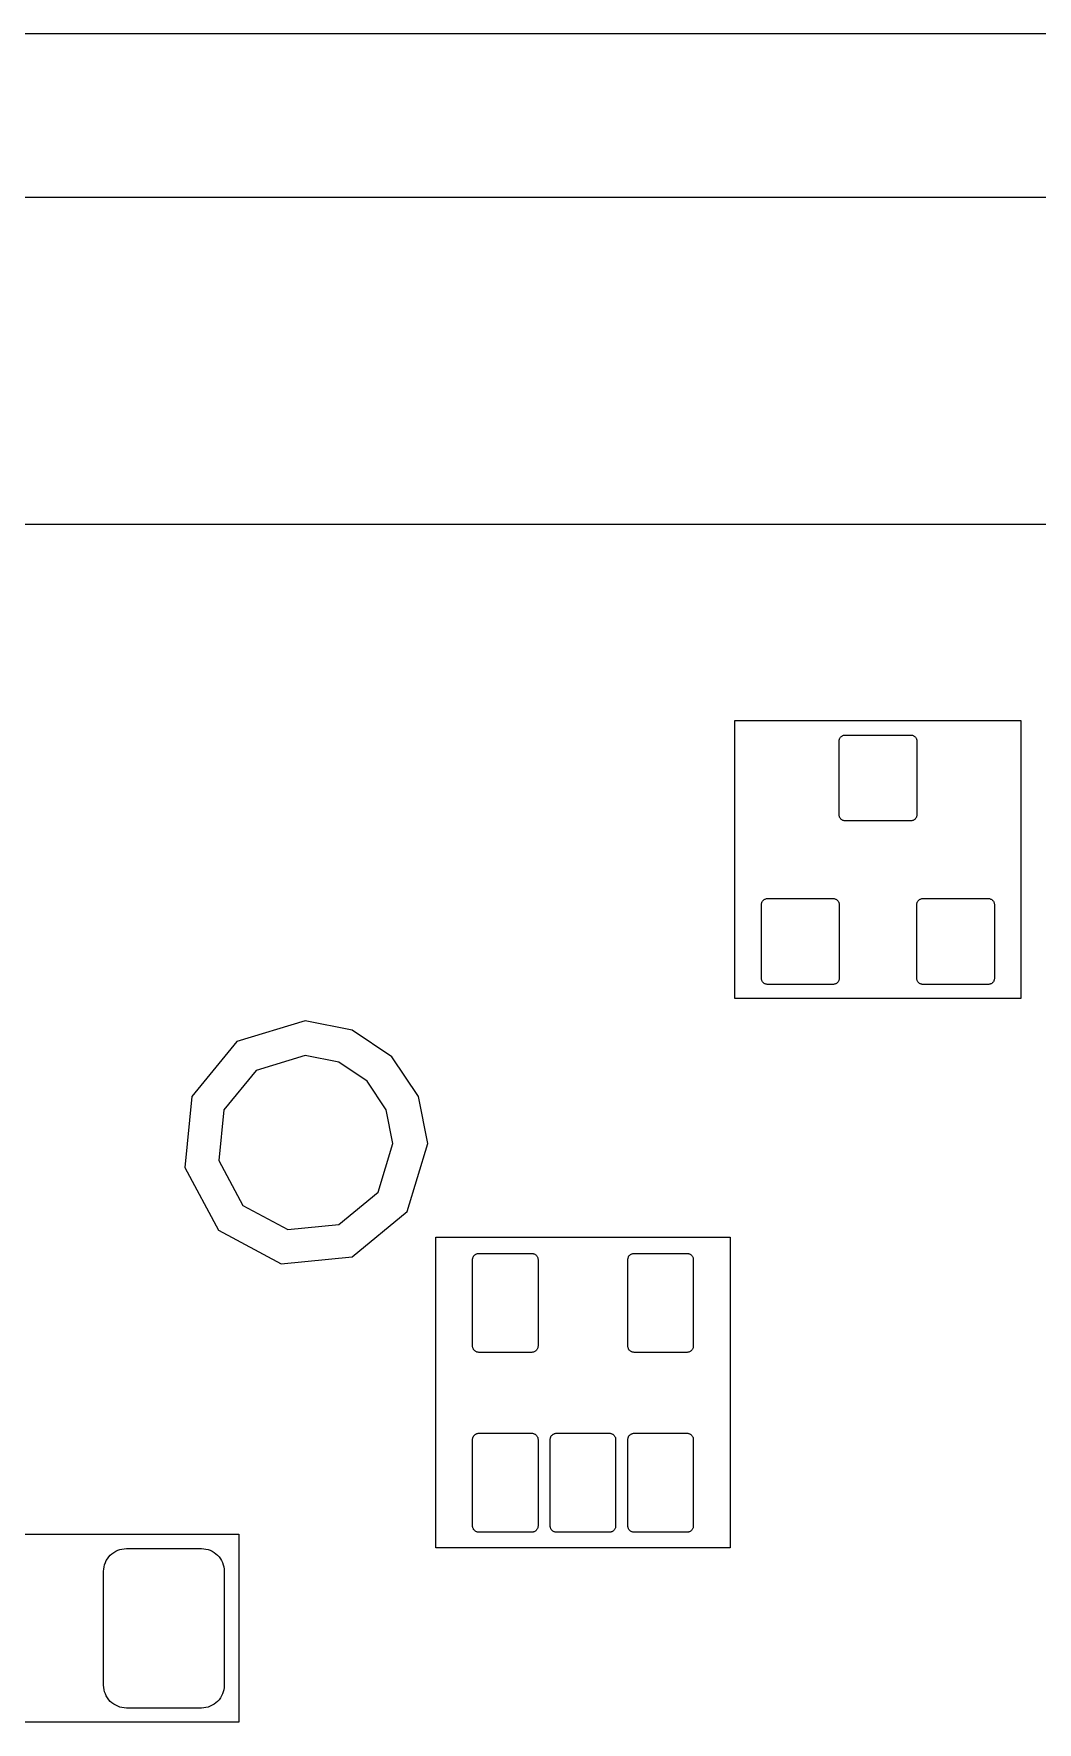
# Model space of a CAD drawing. Extents: x 0 to 143, y 0 to 190.
# Drawn here: x 36.54 to 48.82, y 165.42 to 186.07 of the extents above; entities that cross this region are included whole.
import ezdxf

# ---------------------------------------------------------------- set-up
doc = ezdxf.new("R2010")
doc.units = 0

msp = doc.modelspace()

# ---------------------------------------------------------------- linework, layer by layer
at = {"layer": 'Layer 1', "color": 7}
for points in [[(54.57444, 186.07238), (1.07442, 186.07238)], [(0.07366, 184.0734), (143.07312, 184.0734)], [(23.07336, 180.0729), (124.07392, 180.0729)], [(45.1231, 177.6726), (48.62322, 177.6726)], [(45.1231, 174.27154), (45.1231, 177.6726)], [(48.62322, 177.6726), (48.62322, 174.27154)], [(48.62322, 174.27154), (45.1231, 174.27154)], [(39.865046, 174.001007), (39.031691, 173.748212), (38.479227, 173.075033), (38.393869, 172.208372), (38.804386, 171.440348), (39.572411, 171.02983), (40.439071, 171.115189), (41.11225, 171.667653), (41.365046, 172.501008), (41.250865, 173.075033), (40.925706, 173.561667), (40.439071, 173.886826), (39.865046, 174.001007), (39.865046, 174.001007)], [(39.865046, 173.576007), (39.267808, 173.394837), (38.871876, 172.912392), (38.810703, 172.291286), (39.104907, 171.740868), (39.655324, 171.446664), (40.27643, 171.507838), (40.758875, 171.90377), (40.940045, 172.501008), (40.858216, 172.912392), (40.625185, 173.261147), (40.27643, 173.494177), (39.865046, 173.576007), (39.865046, 173.576007)], [(41.46296, 171.35308), (45.06468, 171.35308)], [(41.46296, 167.55324), (41.46296, 171.35308)], [(45.06468, 171.35308), (45.06468, 167.55324)], [(34.09442, 167.72342), (39.0525, 167.72342)], [(39.0525, 167.72342), (39.0525, 165.42218)], [(45.06468, 167.55324), (41.46296, 167.55324)], [(39.0525, 165.42218), (34.09442, 165.42218)]]:
    msp.add_lwpolyline(points, dxfattribs=at)
at = {"layer": 'Layer 1', "color": 16}
for points in [[(47.282354, 177.495638), (47.28972, 177.494571), (47.296832, 177.492768), (47.30369, 177.490279), (47.310294, 177.487155), (47.316644, 177.48337), (47.322486, 177.478976), (47.328074, 177.474023), (47.3329, 177.468587), (47.337472, 177.462669), (47.341028, 177.456344), (47.34433, 177.44969), (47.34687, 177.442781), (47.348648, 177.435643), (47.349664, 177.428354), (47.349918, 177.420988), (47.349918, 176.520989), (47.349664, 176.513649), (47.348648, 176.506359), (47.34687, 176.499222), (47.34433, 176.492287), (47.341028, 176.485633), (47.337472, 176.479333), (47.3329, 176.473415), (47.328074, 176.46798), (47.322486, 176.463027), (47.316644, 176.458632), (47.310294, 176.454848), (47.30369, 176.451698), (47.296832, 176.449234), (47.28972, 176.447431), (47.282354, 176.446364), (47.274988, 176.446009), (46.474888, 176.446009), (46.467776, 176.446364), (46.46041, 176.447431), (46.453298, 176.449234), (46.446186, 176.451698), (46.439582, 176.454848), (46.433232, 176.458632), (46.42739, 176.463027), (46.422056, 176.46798), (46.416976, 176.473415), (46.412658, 176.479333), (46.408848, 176.485633), (46.4058, 176.492287), (46.40326, 176.499222), (46.401482, 176.506359), (46.400466, 176.513649), (46.399958, 176.520989), (46.399958, 177.420988), (46.400466, 177.428354), (46.401482, 177.435643), (46.40326, 177.442781), (46.4058, 177.44969), (46.408848, 177.456344), (46.412658, 177.462669), (46.416976, 177.468587), (46.422056, 177.474023), (46.42739, 177.478976), (46.433232, 177.48337), (46.439582, 177.487155), (46.446186, 177.490279), (46.453298, 177.492768), (46.46041, 177.494571), (46.467776, 177.495638), (46.474888, 177.495994), (47.274988, 177.495994), (47.282354, 177.495638)], [(46.332394, 175.495642), (46.33976, 175.49455), (46.346872, 175.492772), (46.35373, 175.490283), (46.360334, 175.487133), (46.366684, 175.483349), (46.372526, 175.47898), (46.378114, 175.474027), (46.38294, 175.468591), (46.387258, 175.462673), (46.391068, 175.456348), (46.39437, 175.449694), (46.396656, 175.442759), (46.398434, 175.435622), (46.399704, 175.428358), (46.399958, 175.420992), (46.399958, 174.520993), (46.399704, 174.513653), (46.398434, 174.506363), (46.396656, 174.499226), (46.39437, 174.492291), (46.391068, 174.485637), (46.387258, 174.479337), (46.38294, 174.473419), (46.378114, 174.467958), (46.372526, 174.463031), (46.366684, 174.458636), (46.360334, 174.454852), (46.35373, 174.451702), (46.346872, 174.449238), (46.33976, 174.447435), (46.332394, 174.446368), (46.325028, 174.446013), (45.524928, 174.446013), (45.517562, 174.446368), (45.51045, 174.447435), (45.503338, 174.449238), (45.496226, 174.451702), (45.489622, 174.454852), (45.483272, 174.458636), (45.47743, 174.463031), (45.471842, 174.467958), (45.467016, 174.473419), (45.462698, 174.479337), (45.458888, 174.485637), (45.455586, 174.492291), (45.4533, 174.499226), (45.451522, 174.506363), (45.450252, 174.513653), (45.449998, 174.520993), (45.449998, 175.420992), (45.450252, 175.428358), (45.451522, 175.435622), (45.4533, 175.442759), (45.455586, 175.449694), (45.458888, 175.456348), (45.462698, 175.462673), (45.467016, 175.468591), (45.471842, 175.474027), (45.47743, 175.47898), (45.483272, 175.483349), (45.489622, 175.487133), (45.496226, 175.490283), (45.503338, 175.492772), (45.51045, 175.49455), (45.517562, 175.495642), (45.524928, 175.495998), (46.325028, 175.495998), (46.332394, 175.495642)], [(48.232314, 175.495642), (48.23968, 175.49455), (48.246792, 175.492772), (48.25365, 175.490283), (48.260254, 175.487133), (48.266604, 175.483349), (48.2727, 175.47898), (48.278034, 175.474027), (48.28286, 175.468591), (48.287432, 175.462673), (48.291242, 175.456348), (48.29429, 175.449694), (48.29683, 175.442759), (48.298608, 175.435622), (48.299624, 175.428358), (48.299878, 175.420992), (48.299878, 174.520993), (48.299624, 174.513653), (48.298608, 174.506363), (48.29683, 174.499226), (48.29429, 174.492291), (48.291242, 174.485637), (48.287432, 174.479337), (48.28286, 174.473419), (48.278034, 174.467958), (48.2727, 174.463031), (48.266604, 174.458636), (48.260254, 174.454852), (48.25365, 174.451702), (48.246792, 174.449238), (48.23968, 174.447435), (48.232314, 174.446368), (48.224948, 174.446013), (47.425102, 174.446013), (47.417736, 174.446368), (47.41037, 174.447435), (47.403258, 174.449238), (47.3964, 174.451702), (47.389542, 174.454852), (47.383446, 174.458636), (47.37735, 174.463031), (47.372016, 174.467958), (47.366936, 174.473419), (47.362618, 174.479337), (47.358808, 174.485637), (47.35576, 174.492291), (47.35322, 174.499226), (47.351442, 174.506363), (47.350426, 174.513653), (47.349918, 174.520993), (47.349918, 175.420992), (47.350426, 175.428358), (47.351442, 175.435622), (47.35322, 175.442759), (47.35576, 175.449694), (47.358808, 175.456348), (47.362618, 175.462673), (47.366936, 175.468591), (47.372016, 175.474027), (47.37735, 175.47898), (47.383446, 175.483349), (47.389542, 175.487133), (47.3964, 175.490283), (47.403258, 175.492772), (47.41037, 175.49455), (47.417736, 175.495642), (47.425102, 175.495998), (48.224948, 175.495998), (48.232314, 175.495642)], [(42.647362, 171.155646), (42.654728, 171.154554), (42.66184, 171.152776), (42.668698, 171.150286), (42.675302, 171.147137), (42.681652, 171.143352), (42.687494, 171.138983), (42.693082, 171.13403), (42.697908, 171.128569), (42.70248, 171.122677), (42.706036, 171.116352), (42.709338, 171.109697), (42.711878, 171.102763), (42.713656, 171.095626), (42.714672, 171.088361), (42.714926, 171.080995), (42.714926, 170.021002), (42.714672, 170.013636), (42.713656, 170.006372), (42.711878, 169.999235), (42.709338, 169.9923), (42.706036, 169.985646), (42.70248, 169.979321), (42.697908, 169.973428), (42.693082, 169.967967), (42.687494, 169.963014), (42.681652, 169.958645), (42.675302, 169.954861), (42.668698, 169.951711), (42.66184, 169.949222), (42.654728, 169.947444), (42.647362, 169.946352), (42.639996, 169.945996), (41.99001, 169.945996), (41.982644, 169.946352), (41.975278, 169.947444), (41.968166, 169.949222), (41.961308, 169.951711), (41.954704, 169.954861), (41.948354, 169.958645), (41.942512, 169.963014), (41.936924, 169.967967), (41.932098, 169.973428), (41.927526, 169.979321), (41.92397, 169.985646), (41.920668, 169.9923), (41.918128, 169.999235), (41.91635, 170.006372), (41.915334, 170.013636), (41.91508, 170.021002), (41.91508, 171.080995), (41.915334, 171.088361), (41.91635, 171.095626), (41.918128, 171.102763), (41.920668, 171.109697), (41.92397, 171.116352), (41.927526, 171.122677), (41.932098, 171.128569), (41.936924, 171.13403), (41.942512, 171.138983), (41.948354, 171.143352), (41.954704, 171.147137), (41.961308, 171.150286), (41.968166, 171.152776), (41.975278, 171.154554), (41.982644, 171.155646), (41.99001, 171.156001), (42.639996, 171.156001), (42.647362, 171.155646)], [(44.547282, 171.155646), (44.554648, 171.154554), (44.56176, 171.152776), (44.568618, 171.150286), (44.575476, 171.147137), (44.581572, 171.143352), (44.587668, 171.138983), (44.593002, 171.13403), (44.598082, 171.128569), (44.6024, 171.122677), (44.60621, 171.116352), (44.609258, 171.109697), (44.611798, 171.102763), (44.613576, 171.095626), (44.614592, 171.088361), (44.6151, 171.080995), (44.6151, 170.021002), (44.614592, 170.013636), (44.613576, 170.006372), (44.611798, 169.999235), (44.609258, 169.9923), (44.60621, 169.985646), (44.6024, 169.979321), (44.598082, 169.973428), (44.593002, 169.967967), (44.587668, 169.963014), (44.581572, 169.958645), (44.575476, 169.954861), (44.568618, 169.951711), (44.56176, 169.949222), (44.554648, 169.947444), (44.547282, 169.946352), (44.539916, 169.945996), (43.88993, 169.945996), (43.882564, 169.946352), (43.875452, 169.947444), (43.86834, 169.949222), (43.861228, 169.951711), (43.854624, 169.954861), (43.848274, 169.958645), (43.842432, 169.963014), (43.836844, 169.967967), (43.832018, 169.973428), (43.8277, 169.979321), (43.82389, 169.985646), (43.820588, 169.9923), (43.818302, 169.999235), (43.816524, 170.006372), (43.815254, 170.013636), (43.815, 170.021002), (43.815, 171.080995), (43.815254, 171.088361), (43.816524, 171.095626), (43.818302, 171.102763), (43.820588, 171.109697), (43.82389, 171.116352), (43.8277, 171.122677), (43.832018, 171.128569), (43.836844, 171.13403), (43.842432, 171.138983), (43.848274, 171.143352), (43.854624, 171.147137), (43.861228, 171.150286), (43.86834, 171.152776), (43.875452, 171.154554), (43.882564, 171.155646), (43.88993, 171.156001), (44.539916, 171.156001), (44.547282, 171.155646)], [(42.647362, 168.95565), (42.654728, 168.954558), (42.66184, 168.95278), (42.668698, 168.950291), (42.675302, 168.947141), (42.681652, 168.943357), (42.687494, 168.938988), (42.693082, 168.934035), (42.697908, 168.928574), (42.70248, 168.922656), (42.706036, 168.916356), (42.709338, 168.909702), (42.711878, 168.902767), (42.713656, 168.89563), (42.714672, 168.88834), (42.714926, 168.881), (42.714926, 167.821007), (42.714672, 167.813641), (42.713656, 167.806376), (42.711878, 167.799239), (42.709338, 167.792305), (42.706036, 167.78565), (42.70248, 167.779325), (42.697908, 167.773433), (42.693082, 167.767972), (42.687494, 167.763019), (42.681652, 167.75865), (42.675302, 167.754865), (42.668698, 167.751716), (42.66184, 167.749226), (42.654728, 167.747448), (42.647362, 167.746356), (42.639996, 167.746001), (41.99001, 167.746001), (41.982644, 167.746356), (41.975278, 167.747448), (41.968166, 167.749226), (41.961308, 167.751716), (41.954704, 167.754865), (41.948354, 167.75865), (41.942512, 167.763019), (41.936924, 167.767972), (41.932098, 167.773433), (41.927526, 167.779325), (41.92397, 167.78565), (41.920668, 167.792305), (41.918128, 167.799239), (41.91635, 167.806376), (41.915334, 167.813641), (41.91508, 167.821007), (41.91508, 168.881), (41.915334, 168.88834), (41.91635, 168.89563), (41.918128, 168.902767), (41.920668, 168.909702), (41.92397, 168.916356), (41.927526, 168.922656), (41.932098, 168.928574), (41.936924, 168.934035), (41.942512, 168.938988), (41.948354, 168.943357), (41.954704, 168.947141), (41.961308, 168.950291), (41.968166, 168.95278), (41.975278, 168.954558), (41.982644, 168.95565), (41.99001, 168.956006), (42.639996, 168.956006), (42.647362, 168.95565)], [(43.597322, 168.95565), (43.604688, 168.954558), (43.6118, 168.95278), (43.618658, 168.950291), (43.625262, 168.947141), (43.631612, 168.943357), (43.637454, 168.938988), (43.643042, 168.934035), (43.647868, 168.928574), (43.65244, 168.922656), (43.65625, 168.916356), (43.659298, 168.909702), (43.661838, 168.902767), (43.663616, 168.89563), (43.664632, 168.88834), (43.664886, 168.881), (43.664886, 167.821007), (43.664632, 167.813641), (43.663616, 167.806376), (43.661838, 167.799239), (43.659298, 167.792305), (43.65625, 167.78565), (43.65244, 167.779325), (43.647868, 167.773433), (43.643042, 167.767972), (43.637454, 167.763019), (43.631612, 167.75865), (43.625262, 167.754865), (43.618658, 167.751716), (43.6118, 167.749226), (43.604688, 167.747448), (43.597322, 167.746356), (43.589956, 167.746001), (42.93997, 167.746001), (42.932604, 167.746356), (42.925492, 167.747448), (42.918126, 167.749226), (42.911268, 167.751716), (42.904664, 167.754865), (42.898314, 167.75865), (42.892472, 167.763019), (42.886884, 167.767972), (42.882058, 167.773433), (42.87774, 167.779325), (42.87393, 167.78565), (42.870628, 167.792305), (42.868342, 167.799239), (42.866564, 167.806376), (42.865294, 167.813641), (42.86504, 167.821007), (42.86504, 168.881), (42.865294, 168.88834), (42.866564, 168.89563), (42.868342, 168.902767), (42.870628, 168.909702), (42.87393, 168.916356), (42.87774, 168.922656), (42.882058, 168.928574), (42.886884, 168.934035), (42.892472, 168.938988), (42.898314, 168.943357), (42.904664, 168.947141), (42.911268, 168.950291), (42.918126, 168.95278), (42.925492, 168.954558), (42.932604, 168.95565), (42.93997, 168.956006), (43.589956, 168.956006), (43.597322, 168.95565)], [(44.547282, 168.95565), (44.554648, 168.954558), (44.56176, 168.95278), (44.568618, 168.950291), (44.575476, 168.947141), (44.581572, 168.943357), (44.587668, 168.938988), (44.593002, 168.934035), (44.598082, 168.928574), (44.6024, 168.922656), (44.60621, 168.916356), (44.609258, 168.909702), (44.611798, 168.902767), (44.613576, 168.89563), (44.614592, 168.88834), (44.6151, 168.881), (44.6151, 167.821007), (44.614592, 167.813641), (44.613576, 167.806376), (44.611798, 167.799239), (44.609258, 167.792305), (44.60621, 167.78565), (44.6024, 167.779325), (44.598082, 167.773433), (44.593002, 167.767972), (44.587668, 167.763019), (44.581572, 167.75865), (44.575476, 167.754865), (44.568618, 167.751716), (44.56176, 167.749226), (44.554648, 167.747448), (44.547282, 167.746356), (44.539916, 167.746001), (43.88993, 167.746001), (43.882564, 167.746356), (43.875452, 167.747448), (43.86834, 167.749226), (43.861228, 167.751716), (43.854624, 167.754865), (43.848274, 167.75865), (43.842432, 167.763019), (43.836844, 167.767972), (43.832018, 167.773433), (43.8277, 167.779325), (43.82389, 167.78565), (43.820588, 167.792305), (43.818302, 167.799239), (43.816524, 167.806376), (43.815254, 167.813641), (43.815, 167.821007), (43.815, 168.881), (43.815254, 168.88834), (43.816524, 168.89563), (43.818302, 168.902767), (43.820588, 168.909702), (43.82389, 168.916356), (43.8277, 168.922656), (43.832018, 168.928574), (43.836844, 168.934035), (43.842432, 168.938988), (43.848274, 168.943357), (43.854624, 168.947141), (43.861228, 168.950291), (43.86834, 168.95278), (43.875452, 168.954558), (43.882564, 168.95565), (43.88993, 168.956006), (44.539916, 168.956006), (44.547282, 168.95565)], [(38.624002, 167.544655), (38.650926, 167.540642), (38.677596, 167.534012), (38.70325, 167.524817), (38.727888, 167.513133), (38.751256, 167.499087), (38.773354, 167.482831), (38.79342, 167.464492), (38.811708, 167.444249), (38.828218, 167.422328), (38.842188, 167.398884), (38.853872, 167.374195), (38.863016, 167.348491), (38.86962, 167.321998), (38.873684, 167.294973), (38.874954, 167.267693), (38.874954, 165.8743), (38.873684, 165.84702), (38.86962, 165.819995), (38.863016, 165.793503), (38.853872, 165.767798), (38.842188, 165.743109), (38.828218, 165.71969), (38.811708, 165.697745), (38.79342, 165.677501), (38.773354, 165.659162), (38.751256, 165.642906), (38.727888, 165.62886), (38.70325, 165.617176), (38.677596, 165.607981), (38.650926, 165.601352), (38.624002, 165.597338), (38.596824, 165.595992), (37.67836, 165.595992), (37.650928, 165.597338), (37.624004, 165.601352), (37.597588, 165.607981), (37.57168, 165.617176), (37.547042, 165.62886), (37.523674, 165.642906), (37.50183, 165.659162), (37.48151, 165.677501), (37.463222, 165.697745), (37.446966, 165.71969), (37.432742, 165.743109), (37.421312, 165.767798), (37.411914, 165.793503), (37.40531, 165.819995), (37.401246, 165.84702), (37.399976, 165.8743), (37.399976, 167.267693), (37.401246, 167.294973), (37.40531, 167.321998), (37.411914, 167.348491), (37.421312, 167.374195), (37.432742, 167.398884), (37.446966, 167.422328), (37.463222, 167.444249), (37.48151, 167.464492), (37.50183, 167.482831), (37.523674, 167.499087), (37.547042, 167.513133), (37.57168, 167.524817), (37.597588, 167.534012), (37.624004, 167.540642), (37.650928, 167.544655), (37.67836, 167.546001), (38.596824, 167.546001), (38.624002, 167.544655)]]:
    msp.add_lwpolyline(points, close=True, dxfattribs=at)

doc.saveas('drawing.dxf')
